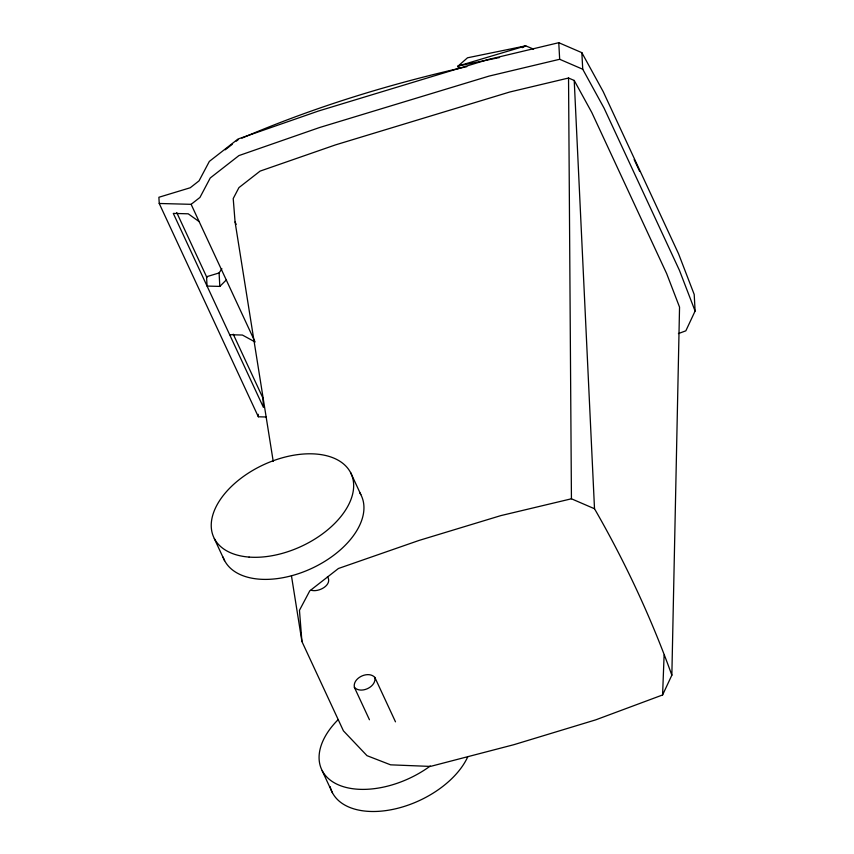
<?xml version="1.0" encoding="UTF-8"?>
<svg xmlns="http://www.w3.org/2000/svg" width="854" height="854" viewBox="0 0 854 854"><rect width="100%" height="100%" fill="white"/><g stroke="black" fill="none" stroke-linecap="round" stroke-linejoin="round"><path stroke-width="1.28" d="M291.449 575.777L301.932 641.546L343.425 730.843L366.985 755.662L390.588 764.832L430.405 766.422L513.916 744.677L595.74 719.847L662.587 694.964L671.852 675.194L679.549 307.13L666.675 273.643L591.801 112.514L574.219 80.457L568.54 78.024L509.721 92.018L335.451 144.902L260.118 171.099L238.939 187.613L233.217 198.555L235.074 221.955L273.216 461.341M662.587 694.964L664.113 655.071M266.32 416.998L258.346 416.784L159.228 203.476L158.897 197.263L190.228 187.763L199.046 180.856L209.347 161.406L238.031 139.021L318.606 110.977L488.168 59.524L558.772 42.7L581.841 52.66L603.18 91.581L678.567 253.819L694.206 294.47L695.103 311.048L685.847 330.818L678.418 333.583M219.094 272.949L206.551 276.749L207.063 286.069L219.82 286.41L219.094 272.949L221.891 268.711M219.82 286.41L226.278 279.984M458.267 68.501L458.139 66.014L467.512 57.794L525.754 45.86L533.569 49.137M225.2 149.824L232.245 144.315M236.28 141.166L238.287 139.597M159.228 203.476L191.125 204.33L199.953 197.434L210.244 177.974L238.928 155.588L319.503 127.545L489.075 76.091L559.669 59.278L582.738 69.238L604.077 108.159L679.464 270.398L695.103 311.048M522.242 47.675L525.754 45.86L458.139 66.014L459.174 68.256M241.949 138.124C314.315 107.049 390.043 83.905 466.828 66.644M671.852 675.194A1565.136 1224.882 -3.1 0 0 594.512 508.749L571.433 498.789L500.839 515.613L419.015 540.443L338.44 568.486L309.756 590.872L299.455 610.332L301.932 641.546M458.139 66.014L499.558 57.517M229.651 334.704L242.419 335.046L255.09 341.984L191.125 204.33M311.102 590.178C318.457 592.687 332.975 584.947 327.456 576.546M199.163 221.624L188.232 213.81L173.298 213.404L263.427 407.369L262.915 398.039L233.249 334.192M395.487 721.833L374.831 677.393C368.458 670.379 352.435 677.862 354.378 687.331L369.451 719.762M354.378 687.331C360.751 694.345 376.763 686.851 374.831 677.393M634.148 159.538L639.678 171.43M235.074 221.955L236.195 224.367M350.567 472.454L360.836 494.562M176.714 212.518L206.935 277.571M214.301 538.596L224.57 560.704M322.15 770.682L332.419 792.79M581.841 52.66L582.738 69.238M558.772 42.7L559.669 59.278M258.207 414.297L258.346 416.784M574.219 80.457L594.512 508.749M568.54 78.024L571.433 498.789M430.299 765.995A75.696 44.963 -24.9 0 1 336.241 783.844A75.696 44.963 -24.9 0 1 338.173 719.623M330.135 786.641A75.696 44.963 -24.9 0 0 403.099 806.784A75.696 44.963 -24.9 0 0 467.832 756.644M359.63 492.577A75.696 44.963 -24.9 0 1 312.415 568.07A75.696 44.963 -24.9 0 1 223.086 557.086M249.101 557.086A75.696 44.963 -24.9 0 0 353.62 483.93A75.696 44.963 -24.9 0 0 244.65 475.603A75.696 44.963 -24.9 0 0 249.101 557.086"/></g></svg>
